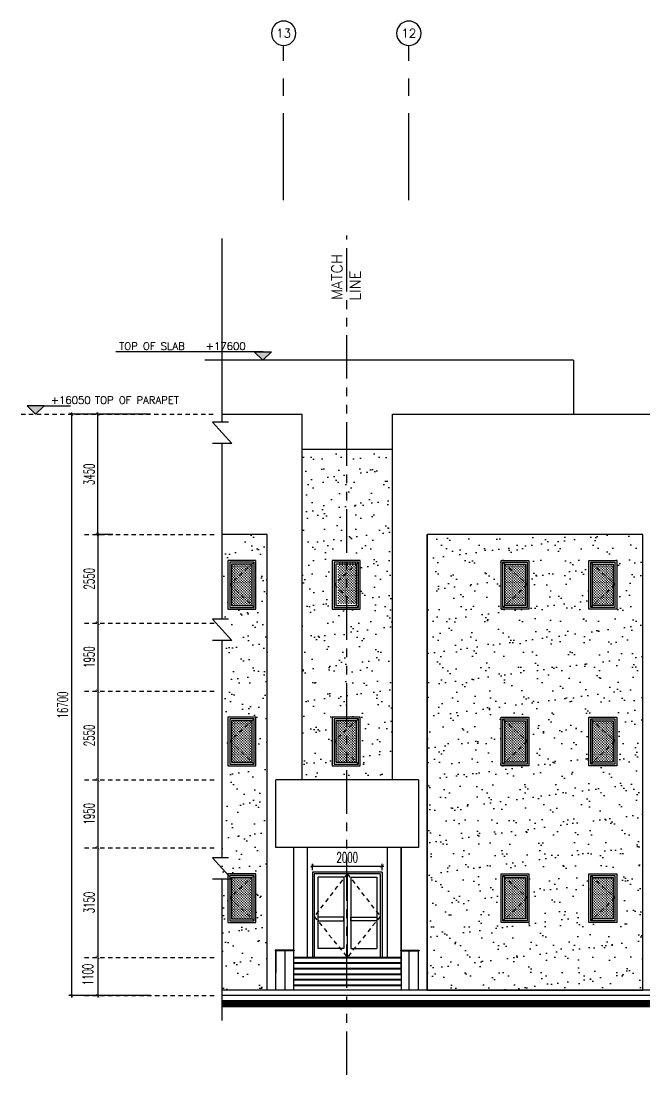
# Model space of a CAD drawing. Extents: x 417569 to 835280, y 43365 to 86819.
# Drawn here: x 417569.44 to 417587.38, y 43368.63 to 43398.9 of the extents above; entities that cross this region are included whole.
import ezdxf
from ezdxf.enums import TextEntityAlignment as Align

# ---------------------------------------------------------------- set-up
doc = ezdxf.new("R2010")
doc.units = 0
doc.header["$MEASUREMENT"] = 0
doc.header["$PDMODE"] = 3
doc.header["$PDSIZE"] = 0.1
for name, pattern in [('CENTERX2', [4, 2.5, -0.5, 0.5, -0.5]), ('HIDDEN2', [0.1875, 0.125, -0.0625]), ('PHANTOM', [2.5, 1.25, -0.25, 0.25, -0.25, 0.25, -0.25])]:
    doc.linetypes.add(name, pattern=pattern)
doc.layers.get('0').update_dxf_attribs({"linetype": 'CONTINUOUS'})
doc.layers.get('DEFPOINTS').update_dxf_attribs({"linetype": 'CONTINUOUS'})
for name, color, linetype in [('AX', 6, 'CONTINUOUS'), ('AX-CR', 2, 'CONTINUOUS'), ('AX-TXT', 2, 'CONTINUOUS'), ('AXES', 11, 'CENTERX2'), ('AXES3', 1, 'PHANTOM'), ('BORDER', 4, 'CONTINUOUS'), ('DIM-OUT', 4, 'CONTINUOUS'), ('DOOR', 7, 'CONTINUOUS'), ('EL', 2, 'CONTINUOUS'), ('EL-LEVS', 4, 'CONTINUOUS'), ('EL-LEVT', 4, 'CONTINUOUS'), ('HAT', 11, 'CONTINUOUS'), ('Hatch', 4, 'CONTINUOUS'), ('STR', 5, 'CONTINUOUS'), ('WALL', 2, 'CONTINUOUS'), ('WIN', 4, 'CONTINUOUS')]:
    doc.layers.add(name, color=color, linetype=linetype)
doc.styles.add('ROMANS', font='ROMANS.shx', dxfattribs={"width": 0.6})
doc.styles.add('S', font='ROMANS.SHX')
doc.dimstyles.new('STANDARD in', dxfattribs={"dimtxt": 0.3, "dimasz": 0.1, "dimexe": 0.07, "dimexo": 0.05, "dimgap": 0.1, "dimtad": 1, "dimdec": 0, "dimlfac": 1000, "dimzin": 0, "dimdsep": 46, "dimtxsty": 'ROMANS', "dimblk": 'ARCHTICK', "dimcen": 0.05, "dimdle": 0.05, "dimclrd": 4, "dimclre": 4, "dimclrt": 2, "dimadec": 0, "dimazin": 0, "dimtfac": 1, "dimtdec": 0, "dimtmove": 2, "dimatfit": 3, "dimldrblk": 'ARCHTICK', "dimfxl": 0, "dimtolj": 1, "dimtzin": 0, "dimarcsym": 0})
pattern_1 = [(37.5, (0, 0), (-0.02204767534, 0.67438831915), [0, -0.532, 0, -0.595, 0, -0.56875]), (7.5, (0, 0), (0.6194218468, 0.9877511228), [0, -0.287, 0, -0.4795, 0, -0.18375]), (327.5, (-0.4305, 0), (1.0899496516, 0.0019806687), [0, -0.175, 0, -0.63, 0, -0.8225]), (317.5, (-0.4305, 0), (1.0521443116, 0.3071864477), [0, -0.0875, 0, -0.413, 0, -0.4725])]

# ---------------------------------------------------------------- blocks, each defined once
blk = doc.blocks.new('AXU')
at = {"layer": 'AX-CR'}
blk.add_circle((0, 350), 350, dxfattribs=at)
at = {"layer": 'AX-TXT', "style": 'ROMANS'}
blk.add_attdef('AX', text='', height=250, dxfattribs=at).set_placement((0, 350), align=Align.MIDDLE)
blk = doc.blocks.new('_ARCHTICK')
at = {"color": 0, "linetype": 'ByBlock', "const_width": 0.15}
blk.add_lwpolyline([(-0.5, -0.5), (0.5, 0.5)], dxfattribs=at)
blk = doc.blocks.new('*D67')
at = {"layer": 'DEFPOINTS', "color": 0}
for p in [(417579.824, 43374.625), (417577.824, 43374.455), (417579.824, 43374.455)]:
    blk.add_point(p, dxfattribs=at)
at = {"layer": 'Hatch', "color": 4, "lineweight": -2}
for p, q in [((417577.774, 43374.625), (417579.874, 43374.625)), ((417577.824, 43374.505), (417577.824, 43374.695)), ((417579.824, 43374.505), (417579.824, 43374.695))]:
    blk.add_line(p, q, dxfattribs=at)
at = {"layer": 'Hatch', "color": 4, "lineweight": -2, "xscale": 0.1, "yscale": 0.1, "zscale": 0.1, "rotation": 180}
blk.add_blockref('_ARCHTICK', (417577.824, 43374.625), dxfattribs=at)
at = {"layer": 'Hatch', "color": 4, "lineweight": -2, "xscale": 0.1, "yscale": 0.1, "zscale": 0.1}
blk.add_blockref('_ARCHTICK', (417579.824, 43374.625), dxfattribs=at)
at = {"layer": 'Hatch', "color": 2, "insert": (417578.824, 43374.875), "char_height": 0.3, "attachment_point": 5, "style": 'ROMANS'}
blk.add_mtext('\\A1;2000', dxfattribs=at)
blk = doc.blocks.new('*D78')
at = {"layer": 'DEFPOINTS', "color": 0}
for p in [(417571.652, 43387.605), (417572.13, 43387.605), (417572.13, 43384.155)]:
    blk.add_point(p, dxfattribs=at)
at = {"layer": 'WIN', "color": 4, "lineweight": -2}
for p, q in [((417572.08, 43387.605), (417571.582, 43387.605)), ((417571.652, 43384.105), (417571.652, 43387.655)), ((417572.08, 43384.155), (417571.582, 43384.155))]:
    blk.add_line(p, q, dxfattribs=at)
at = {"layer": 'WIN', "color": 4, "lineweight": -2, "xscale": 0.1, "yscale": 0.1, "zscale": 0.1}
for p, rotation in [((417571.652, 43387.605), 90), ((417571.652, 43384.155), 270)]:
    blk.add_blockref('_ARCHTICK', p, dxfattribs=dict(at, rotation=rotation))
at = {"layer": 'WIN', "color": 2, "insert": (417571.402, 43385.88), "char_height": 0.3, "attachment_point": 5, "rotation": 90, "style": 'ROMANS'}
blk.add_mtext('\\A1;3450', dxfattribs=at)
blk = doc.blocks.new('*D79')
at = {"layer": 'DEFPOINTS', "color": 0}
for p in [(417571.652, 43384.155), (417571.652, 43381.605), (417571.652, 43381.605)]:
    blk.add_point(p, dxfattribs=at)
at = {"layer": 'DIM-OUT', "color": 4, "lineweight": -2}
for p, q in [((417571.652, 43384.205), (417571.652, 43381.555)), ((417571.602, 43384.155), (417571.582, 43384.155)), ((417571.602, 43381.605), (417571.582, 43381.605))]:
    blk.add_line(p, q, dxfattribs=at)
at = {"layer": 'DIM-OUT', "color": 4, "lineweight": -2, "xscale": 0.1, "yscale": 0.1, "zscale": 0.1}
for p, rotation in [((417571.652, 43384.155), 90), ((417571.652, 43381.605), 270)]:
    blk.add_blockref('_ARCHTICK', p, dxfattribs=dict(at, rotation=rotation))
at = {"layer": 'DIM-OUT', "color": 2, "insert": (417571.402, 43382.88), "char_height": 0.3, "attachment_point": 5, "rotation": 90, "style": 'ROMANS'}
blk.add_mtext('\\A1;2550', dxfattribs=at)
blk = doc.blocks.new('*D80')
at = {"layer": 'DEFPOINTS', "color": 0}
for p in [(417571.652, 43381.605), (417571.652, 43379.655), (417571.652, 43379.655)]:
    blk.add_point(p, dxfattribs=at)
at = {"layer": 'DIM-OUT', "color": 4, "lineweight": -2}
for p, q in [((417571.602, 43381.605), (417571.582, 43381.605)), ((417571.652, 43381.655), (417571.652, 43379.605)), ((417571.602, 43379.655), (417571.582, 43379.655))]:
    blk.add_line(p, q, dxfattribs=at)
at = {"layer": 'DIM-OUT', "color": 4, "lineweight": -2, "xscale": 0.1, "yscale": 0.1, "zscale": 0.1}
for p, rotation in [((417571.652, 43381.605), 90), ((417571.652, 43379.655), 270)]:
    blk.add_blockref('_ARCHTICK', p, dxfattribs=dict(at, rotation=rotation))
at = {"layer": 'DIM-OUT', "color": 2, "insert": (417571.402, 43380.63), "char_height": 0.3, "attachment_point": 5, "rotation": 90, "style": 'ROMANS'}
blk.add_mtext('\\A1;1950', dxfattribs=at)
blk = doc.blocks.new('*D81')
at = {"layer": 'DEFPOINTS', "color": 0}
for p in [(417571.652, 43379.655), (417571.652, 43377.105), (417571.652, 43377.105)]:
    blk.add_point(p, dxfattribs=at)
at = {"layer": 'DIM-OUT', "color": 4, "lineweight": -2}
for p, q in [((417571.602, 43379.655), (417571.582, 43379.655)), ((417571.652, 43379.705), (417571.652, 43377.055)), ((417571.602, 43377.105), (417571.582, 43377.105))]:
    blk.add_line(p, q, dxfattribs=at)
at = {"layer": 'DIM-OUT', "color": 4, "lineweight": -2, "xscale": 0.1, "yscale": 0.1, "zscale": 0.1}
for p, rotation in [((417571.652, 43379.655), 90), ((417571.652, 43377.105), 270)]:
    blk.add_blockref('_ARCHTICK', p, dxfattribs=dict(at, rotation=rotation))
at = {"layer": 'DIM-OUT', "color": 2, "insert": (417571.402, 43378.38), "char_height": 0.3, "attachment_point": 5, "rotation": 90, "style": 'ROMANS'}
blk.add_mtext('\\A1;2550', dxfattribs=at)
blk = doc.blocks.new('*D82')
at = {"layer": 'DEFPOINTS', "color": 0}
for p in [(417571.652, 43377.105), (417571.652, 43375.155), (417571.652, 43375.155)]:
    blk.add_point(p, dxfattribs=at)
at = {"layer": 'DIM-OUT', "color": 4, "lineweight": -2}
for p, q in [((417571.602, 43377.105), (417571.582, 43377.105)), ((417571.652, 43377.155), (417571.652, 43375.105)), ((417571.602, 43375.155), (417571.582, 43375.155))]:
    blk.add_line(p, q, dxfattribs=at)
at = {"layer": 'DIM-OUT', "color": 4, "lineweight": -2, "xscale": 0.1, "yscale": 0.1, "zscale": 0.1}
for p, rotation in [((417571.652, 43377.105), 90), ((417571.652, 43375.155), 270)]:
    blk.add_blockref('_ARCHTICK', p, dxfattribs=dict(at, rotation=rotation))
at = {"layer": 'DIM-OUT', "color": 2, "insert": (417571.402, 43376.13), "char_height": 0.3, "attachment_point": 5, "rotation": 90, "style": 'ROMANS'}
blk.add_mtext('\\A1;1950', dxfattribs=at)
blk = doc.blocks.new('*D83')
at = {"layer": 'DEFPOINTS', "color": 0}
for p in [(417571.652, 43375.155), (417571.652, 43372.005), (417571.652, 43372.005)]:
    blk.add_point(p, dxfattribs=at)
at = {"layer": 'DIM-OUT', "color": 4, "lineweight": -2}
for p, q in [((417571.602, 43375.155), (417571.582, 43375.155)), ((417571.652, 43375.205), (417571.652, 43371.955)), ((417571.602, 43372.005), (417571.582, 43372.005))]:
    blk.add_line(p, q, dxfattribs=at)
at = {"layer": 'DIM-OUT', "color": 4, "lineweight": -2, "xscale": 0.1, "yscale": 0.1, "zscale": 0.1}
for p, rotation in [((417571.652, 43375.155), 90), ((417571.652, 43372.005), 270)]:
    blk.add_blockref('_ARCHTICK', p, dxfattribs=dict(at, rotation=rotation))
at = {"layer": 'DIM-OUT', "color": 2, "insert": (417571.402, 43373.58), "char_height": 0.3, "attachment_point": 5, "rotation": 90, "style": 'ROMANS'}
blk.add_mtext('\\A1;3150', dxfattribs=at)
blk = doc.blocks.new('*D84')
at = {"layer": 'DEFPOINTS', "color": 0}
for p in [(417571.652, 43372.005), (417571.652, 43370.905), (417571.652, 43370.905)]:
    blk.add_point(p, dxfattribs=at)
at = {"layer": 'DIM-OUT', "color": 4, "lineweight": -2}
for p, q in [((417571.652, 43372.055), (417571.652, 43370.855)), ((417571.602, 43372.005), (417571.582, 43372.005)), ((417571.602, 43370.905), (417571.582, 43370.905))]:
    blk.add_line(p, q, dxfattribs=at)
at = {"layer": 'DIM-OUT', "color": 4, "lineweight": -2, "xscale": 0.1, "yscale": 0.1, "zscale": 0.1}
for p, rotation in [((417571.652, 43372.005), 90), ((417571.652, 43370.905), 270)]:
    blk.add_blockref('_ARCHTICK', p, dxfattribs=dict(at, rotation=rotation))
at = {"layer": 'DIM-OUT', "color": 2, "insert": (417571.363, 43371.511), "char_height": 0.3, "attachment_point": 5, "rotation": 90, "style": 'ROMANS'}
blk.add_mtext('\\A1;1100', dxfattribs=at)
blk = doc.blocks.new('*D85')
at = {"layer": 'DEFPOINTS', "color": 0}
for p in [(417573.22, 43387.605), (417570.891, 43370.905), (417573.22, 43370.905)]:
    blk.add_point(p, dxfattribs=at)
at = {"layer": 'EL', "color": 4, "lineweight": -2}
for p, q in [((417573.17, 43387.605), (417570.821, 43387.605)), ((417570.891, 43387.655), (417570.891, 43370.855)), ((417573.17, 43370.905), (417570.821, 43370.905))]:
    blk.add_line(p, q, dxfattribs=at)
at = {"layer": 'EL', "color": 4, "lineweight": -2, "xscale": 0.1, "yscale": 0.1, "zscale": 0.1}
for p, rotation in [((417570.891, 43387.605), 90), ((417570.891, 43370.905), 270)]:
    blk.add_blockref('_ARCHTICK', p, dxfattribs=dict(at, rotation=rotation))
at = {"layer": 'EL', "color": 2, "insert": (417570.641, 43379.255), "char_height": 0.3, "attachment_point": 5, "rotation": 90, "style": 'ROMANS'}
blk.add_mtext('\\A1;16700', dxfattribs=at)
blk = doc.blocks.new('EL-LEV1')
at = {"layer": 'EL-LEVS'}
blk.add_lwpolyline([(0, 0), (300, 300), (-300, 300)], close=True, dxfattribs=at)
blk.add_solid([(-300, 300), (300, 300), (0, 0)], dxfattribs=at)
at = {"layer": 'EL-LEVT', "style": 'S'}
for tag, p in [('+0000', (534, 369)), ('ELEVATION', (2089, 369))]:
    blk.add_attdef(tag, p, '', height=260, dxfattribs=at)

msp = doc.modelspace()

# ---------------------------------------------------------------- hatches: boundary and pattern name
at = {"layer": 'Hatch'}
h = msp.add_hatch(dxfattribs=at)
h.set_pattern_fill('AR-SAND', color=256, scale=0.35, style=0)
h.set_pattern_definition(pattern_1)
h.paths.add_polyline_path([(417577.5235, 43386.6055), (417580.1235, 43386.6055), (417580.1235, 43377.1055), (417577.5235, 43377.1055)])
h.paths.add_polyline_path([(417579.1947, 43383.4055), (417578.3947, 43383.4055), (417578.3947, 43382.0055), (417579.1947, 43382.0055)], flags=16)
h.paths.add_polyline_path([(417579.1947, 43378.9055), (417578.3947, 43378.9055), (417578.3947, 43377.5055), (417579.1947, 43377.5055)], flags=16)
h = msp.add_hatch(dxfattribs=at)
h.set_pattern_fill('AR-SAND', color=256, scale=0.35, style=0)
h.set_pattern_definition(pattern_1)
h.paths.add_polyline_path([(417575.2245, 43384.1555), (417576.5235, 43384.1555), (417576.5235, 43371.0655), (417575.2245, 43371.0655)])
h.paths.add_polyline_path([(417576.1947, 43383.4055), (417575.3947, 43383.4055), (417575.3947, 43382.0055), (417576.1947, 43382.0055)], flags=16)
h.paths.add_polyline_path([(417576.1947, 43378.9055), (417575.3947, 43378.9055), (417575.3947, 43377.5055), (417576.1947, 43377.5055)], flags=16)
h.paths.add_polyline_path([(417576.1947, 43374.4055), (417575.3947, 43374.4055), (417575.3947, 43373.0055), (417576.1947, 43373.0055)], flags=16)
h = msp.add_hatch(dxfattribs=at)
h.set_pattern_fill('AR-SAND', color=256, scale=0.35, style=0)
h.set_pattern_definition(pattern_1)
h.paths.add_polyline_path([(417581.1235, 43371.0655), (417587.3235, 43371.0655), (417587.3235, 43384.1555), (417581.1235, 43384.1555)])
h.paths.add_polyline_path([(417585.7735, 43383.4055), (417586.5735, 43383.4055), (417586.5735, 43382.0055), (417585.7735, 43382.0055)], flags=16)
h.paths.add_polyline_path([(417583.2485, 43383.4055), (417584.0485, 43383.4055), (417584.0485, 43382.0055), (417583.2485, 43382.0055)], flags=16)
h.paths.add_polyline_path([(417583.2485, 43378.9055), (417584.0485, 43378.9055), (417584.0485, 43377.5055), (417583.2485, 43377.5055)], flags=16)
h.paths.add_polyline_path([(417585.7735, 43378.9055), (417586.5735, 43378.9055), (417586.5735, 43377.5055), (417585.7735, 43377.5055)], flags=16)
h.paths.add_polyline_path([(417585.7735, 43374.4055), (417586.5735, 43374.4055), (417586.5735, 43373.0055), (417585.7735, 43373.0055)], flags=16)
h.paths.add_polyline_path([(417583.2485, 43374.4055), (417584.0485, 43374.4055), (417584.0485, 43373.0055), (417583.2485, 43373.0055)], flags=16)
h = msp.add_hatch(dxfattribs=at)
h.set_pattern_fill('CROSS', color=11, scale=0.15, style=0)
h.set_pattern_definition([(0, (-158.663746, -0.94427), (0.0375, 0.0375), [0.01875, -0.05625]), (90, (-158.65437, -0.953644), (-0.0375, 0.0375), [0.01875, -0.05625])])
h.paths.add_polyline_path([(417575.515, 43383.3033), (417576.1107, 43383.3033), (417576.1107, 43382.1077), (417575.515, 43382.1077)])
h = msp.add_hatch(dxfattribs=at)
h.set_pattern_fill('CROSS', color=11, scale=0.15, style=0)
h.set_pattern_definition([(0, (-155.612655, -0.89318), (0.0375, 0.0375), [0.01875, -0.05625]), (90, (-155.60328, -0.902554), (-0.0375, 0.0375), [0.01875, -0.05625])])
h.paths.add_polyline_path([(417578.5661, 43383.3544), (417579.1618, 43383.3544), (417579.1618, 43382.1588), (417578.5661, 43382.1588)])
h = msp.add_hatch(dxfattribs=at)
h.set_pattern_fill('CROSS', color=11, scale=0.15, style=0)
h.set_pattern_definition([(0, (-150.8099, -0.94427), (0.0375, 0.0375), [0.01875, -0.05625]), (90, (-150.800523, -0.953644), (-0.0375, 0.0375), [0.01875, -0.05625])])
h.paths.add_polyline_path([(417583.3689, 43383.3033), (417583.9645, 43383.3033), (417583.9645, 43382.1077), (417583.3689, 43382.1077)])
h = msp.add_hatch(dxfattribs=at)
h.set_pattern_fill('CROSS', color=11, scale=0.15, style=0)
h.set_pattern_definition([(0, (-148.2849, -0.94427), (0.0375, 0.0375), [0.01875, -0.05625]), (90, (-148.275523, -0.953644), (-0.0375, 0.0375), [0.01875, -0.05625])])
h.paths.add_polyline_path([(417585.8939, 43383.3033), (417586.4895, 43383.3033), (417586.4895, 43382.1077), (417585.8939, 43382.1077)])
h = msp.add_hatch(dxfattribs=at)
h.set_pattern_fill('CROSS', color=11, scale=0.15, style=0)
h.set_pattern_definition([(0, (-158.663746, -5.44427), (0.0375, 0.0375), [0.01875, -0.05625]), (90, (-158.65437, -5.453644), (-0.0375, 0.0375), [0.01875, -0.05625])])
h.paths.add_polyline_path([(417575.515, 43378.8033), (417576.1107, 43378.8033), (417576.1107, 43377.6077), (417575.515, 43377.6077)])
h = msp.add_hatch(dxfattribs=at)
h.set_pattern_fill('CROSS', color=11, scale=0.15, style=0)
h.set_pattern_definition([(0, (-155.663746, -5.44427), (0.0375, 0.0375), [0.01875, -0.05625]), (90, (-155.65437, -5.453644), (-0.0375, 0.0375), [0.01875, -0.05625])])
h.paths.add_polyline_path([(417578.515, 43378.8033), (417579.1107, 43378.8033), (417579.1107, 43377.6077), (417578.515, 43377.6077)])
h = msp.add_hatch(dxfattribs=at)
h.set_pattern_fill('CROSS', color=11, scale=0.15, style=0)
h.set_pattern_definition([(0, (-150.8099, -5.44427), (0.0375, 0.0375), [0.01875, -0.05625]), (90, (-150.800523, -5.453644), (-0.0375, 0.0375), [0.01875, -0.05625])])
h.paths.add_polyline_path([(417583.3689, 43378.8033), (417583.9645, 43378.8033), (417583.9645, 43377.6077), (417583.3689, 43377.6077)])
h = msp.add_hatch(dxfattribs=at)
h.set_pattern_fill('CROSS', color=11, scale=0.15, style=0)
h.set_pattern_definition([(0, (-148.2849, -5.44427), (0.0375, 0.0375), [0.01875, -0.05625]), (90, (-148.275523, -5.453644), (-0.0375, 0.0375), [0.01875, -0.05625])])
h.paths.add_polyline_path([(417585.8939, 43378.8033), (417586.4895, 43378.8033), (417586.4895, 43377.6077), (417585.8939, 43377.6077)])
h = msp.add_hatch(dxfattribs=at)
h.set_pattern_fill('CROSS', color=11, scale=0.15, style=0)
h.set_pattern_definition([(0, (-158.663746, -9.94427), (0.0375, 0.0375), [0.01875, -0.05625]), (90, (-158.65437, -9.953644), (-0.0375, 0.0375), [0.01875, -0.05625])])
h.paths.add_polyline_path([(417575.515, 43374.3033), (417576.1107, 43374.3033), (417576.1107, 43373.1077), (417575.515, 43373.1077)])
h = msp.add_hatch(dxfattribs=at)
h.set_pattern_fill('CROSS', color=11, scale=0.15, style=0)
h.set_pattern_definition([(0, (-150.8099, -9.94427), (0.0375, 0.0375), [0.01875, -0.05625]), (90, (-150.800523, -9.953644), (-0.0375, 0.0375), [0.01875, -0.05625])])
h.paths.add_polyline_path([(417583.3689, 43374.3033), (417583.9645, 43374.3033), (417583.9645, 43373.1077), (417583.3689, 43373.1077)])
h = msp.add_hatch(dxfattribs=at)
h.set_pattern_fill('CROSS', color=11, scale=0.15, style=0)
h.set_pattern_definition([(0, (-148.2849, -9.94427), (0.0375, 0.0375), [0.01875, -0.05625]), (90, (-148.275523, -9.953644), (-0.0375, 0.0375), [0.01875, -0.05625])])
h.paths.add_polyline_path([(417585.8939, 43374.3033), (417586.4895, 43374.3033), (417586.4895, 43373.1077), (417585.8939, 43373.1077)])

# ---------------------------------------------------------------- linework, layer by layer
at = {"layer": 'AXES'}
for p, q in [((417576.9947, 43393.7535), (417576.9947, 43398.1991)), ((417580.5947, 43393.7535), (417580.5947, 43398.1991))]:
    msp.add_line(p, q, dxfattribs=at)
at = {"layer": 'AXES3'}
msp.add_line((417578.8091, 43368.6279), (417578.8091, 43392.7377), dxfattribs=at)
at = {"layer": 'DOOR'}
for p, q in [((417577.8235, 43374.4555), (417577.8235, 43372.0055)), ((417579.8235, 43374.4555), (417577.8235, 43374.4555)), ((417577.8735, 43374.4055), (417577.8735, 43372.0055)), ((417579.7735, 43374.4055), (417577.8735, 43374.4055)), ((417577.9735, 43374.3055), (417577.9735, 43372.2555)), ((417578.7235, 43374.3055), (417577.9735, 43374.3055)), ((417578.7235, 43374.3055), (417578.7235, 43372.2555)), ((417578.8235, 43374.4055), (417578.8235, 43372.0055)), ((417578.9235, 43374.3055), (417578.9235, 43372.2555)), ((417578.9235, 43374.3055), (417579.6735, 43374.3055)), ((417579.6735, 43374.3055), (417579.6735, 43372.2555)), ((417579.7735, 43374.4055), (417579.7735, 43372.0055)), ((417579.8235, 43374.4555), (417579.8235, 43372.0055)), ((417578.7235, 43372.2555), (417577.9735, 43372.2555)), ((417578.9235, 43372.2555), (417579.6735, 43372.2555))]:
    msp.add_line(p, q, dxfattribs=at)
at = {"layer": 'DOOR', "linetype": 'HIDDEN2'}
for p, q in [((417578.8235, 43374.4055), (417577.8735, 43373.1805)), ((417578.8235, 43374.4055), (417579.7735, 43373.1805)), ((417577.8735, 43373.1805), (417578.8235, 43372.0055)), ((417579.7735, 43373.1805), (417578.8235, 43372.0055))]:
    msp.add_line(p, q, dxfattribs=at)
at = {"layer": 'DOOR', "color": 4}
for points in [[(417577.9735, 43373.0555), (417578.7235, 43373.0555), (417578.7235, 43373.1555), (417577.9735, 43373.1555)], [(417579.6735, 43373.0555), (417578.9235, 43373.0555), (417578.9235, 43373.1555), (417579.6735, 43373.1555)]]:
    msp.add_lwpolyline(points, close=True, dxfattribs=at)
at = {"layer": 'EL', "color": 6}
for p, q in [((417575.2245, 43387.6055), (417577.5235, 43387.6055)), ((417577.5235, 43377.1055), (417577.5235, 43387.6055)), ((417580.1235, 43377.1055), (417580.1235, 43387.6055)), ((417580.1235, 43387.6055), (417595.0235, 43387.6055)), ((417576.5235, 43384.1555), (417575.2245, 43384.1555)), ((417576.5235, 43371.0655), (417576.5235, 43384.1555)), ((417587.3235, 43384.1555), (417581.1235, 43384.1555)), ((417581.1235, 43371.0655), (417581.1235, 43384.1555)), ((417587.3235, 43371.0655), (417587.3235, 43384.1555)), ((417577.2735, 43375.1555), (417577.2735, 43372.2153)), ((417580.3735, 43375.1555), (417580.3735, 43372.2153)), ((417580.3735, 43372.2153), (417580.3735, 43375.1555)), ((417580.3735, 43371.5555), (417580.3735, 43372.1953)), ((417580.8735, 43371.5555), (417580.8735, 43372.1953))]:
    msp.add_line(p, q, dxfattribs=at)
at = {"layer": 'EL', "color": 1}
for p, q in [((417576.7735, 43375.1653), (417576.7735, 43377.1055)), ((417580.8735, 43377.1055), (417576.7735, 43377.1055)), ((417580.8735, 43377.1055), (417580.8735, 43375.1653)), ((417580.8735, 43375.1653), (417576.7735, 43375.1653))]:
    msp.add_line(p, q, dxfattribs=at)
at = {"layer": 'EL', "color": 2}
for p, q in [((417577.6735, 43375.1555), (417577.6735, 43372.0055)), ((417579.9735, 43375.1555), (417579.9735, 43372.0055)), ((417576.7535, 43372.2153), (417576.7535, 43372.1953)), ((417577.2935, 43372.2153), (417576.7535, 43372.2153)), ((417577.2935, 43372.1953), (417576.7535, 43372.1953)), ((417576.7735, 43372.1953), (417576.7735, 43371.5653)), ((417576.7735, 43371.0655), (417576.7735, 43372.1953)), ((417577.2735, 43372.1953), (417577.2735, 43371.5653)), ((417577.2735, 43372.1953), (417577.2735, 43371.0655)), ((417577.2935, 43372.2153), (417577.2935, 43372.1953)), ((417580.3535, 43372.2153), (417580.3535, 43372.1953)), ((417580.3535, 43372.2153), (417580.8935, 43372.2153)), ((417580.3535, 43372.1953), (417580.8935, 43372.1953)), ((417580.3735, 43372.1953), (417580.3735, 43371.0655)), ((417580.8735, 43371.0655), (417580.8735, 43372.1953)), ((417580.8935, 43372.2153), (417580.8935, 43372.1953))]:
    msp.add_line(p, q, dxfattribs=at)
at = {"layer": 'EL-LEVS'}
for p, q in [((417576.4079, 43389.4007), (417572.172, 43389.4007)), ((417570.1077, 43387.8507), (417570.8648, 43387.8507))]:
    msp.add_line(p, q, dxfattribs=at)
at = {"layer": 'EL-LEVS', "color": 11, "linetype": 'HIDDEN2'}
for p, q in [((417569.4439, 43387.6055), (417575.045, 43387.6055)), ((417571.2702, 43384.1555), (417575.045, 43384.1555)), ((417571.2702, 43381.6055), (417575.045, 43381.6055)), ((417571.2702, 43379.6555), (417575.045, 43379.6555)), ((417571.2702, 43377.1055), (417575.045, 43377.1055)), ((417571.2702, 43375.1555), (417575.045, 43375.1555)), ((417571.2702, 43372.0055), (417575.045, 43372.0055)), ((417571.2702, 43370.9055), (417575.045, 43370.9055))]:
    msp.add_line(p, q, dxfattribs=at)
at = {"layer": 'HAT', "color": 11}
for p, q in [((417575.4129, 43387.3761), (417574.9483, 43387.3761)), ((417574.9483, 43387.3761), (417575.5006, 43386.7617)), ((417575.5006, 43386.7617), (417574.9483, 43386.7617)), ((417575.2245, 43381.7202), (417575.2245, 43386.7617)), ((417575.4129, 43381.7202), (417574.9483, 43381.7202)), ((417574.9483, 43381.7202), (417575.5006, 43381.1058)), ((417575.5006, 43381.1058), (417574.9483, 43381.1058)), ((417575.2245, 43374.8609), (417575.2245, 43381.1058)), ((417575.4129, 43374.8609), (417574.9483, 43374.8609)), ((417574.9483, 43374.8609), (417575.5006, 43374.2464)), ((417575.5006, 43374.2464), (417574.9483, 43374.2464)), ((417575.2245, 43370.1953), (417575.2245, 43374.2464))]:
    msp.add_line(p, q, dxfattribs=at)
msp.add_lwpolyline([(417575.2245, 43387.3761), (417575.2245, 43392.6569)], dxfattribs=at)
at = {"layer": 'Hatch'}
msp.add_lwpolyline([(417581.1235, 43371.0655), (417587.3235, 43371.0655), (417587.3235, 43384.1555), (417581.1235, 43384.1555)], close=True, dxfattribs=at)
at = {"layer": 'STR'}
for p, q in [((417580.3735, 43372.0055), (417577.2735, 43372.0055)), ((417580.3735, 43371.9855), (417577.2735, 43371.9855)), ((417580.3735, 43371.8455), (417577.2735, 43371.8455)), ((417580.3735, 43371.8255), (417577.2735, 43371.8255)), ((417580.3735, 43371.6855), (417577.2735, 43371.6855)), ((417580.3735, 43371.6655), (417577.2735, 43371.6655)), ((417580.3735, 43371.5255), (417577.2735, 43371.5255)), ((417580.3735, 43371.5055), (417577.2735, 43371.5055)), ((417580.3735, 43371.3655), (417577.2735, 43371.3655)), ((417580.3735, 43371.3455), (417577.2735, 43371.3455)), ((417580.3735, 43371.2055), (417577.2735, 43371.2055)), ((417580.3735, 43371.1855), (417577.2735, 43371.1855))]:
    msp.add_line(p, q, dxfattribs=at)
at = {"layer": 'WALL'}
msp.add_line((417577.5235, 43386.6055), (417580.1235, 43386.6055), dxfattribs=at)
at = {"layer": 'WALL', "color": 4}
for p, q in [((417577.0249, 43372.1953), (417577.0249, 43371.0655)), ((417580.5933, 43372.1953), (417580.5933, 43371.0655)), ((417575.2245, 43370.9155), (417652.5843, 43370.9155))]:
    msp.add_line(p, q, dxfattribs=at)
at = {"layer": 'WALL', "const_width": 0.2044}
msp.add_lwpolyline([(417575.2245, 43370.6741), (417652.5843, 43370.6741)], dxfattribs=at)
at = {"layer": 'WIN'}
for p, q in [((417585.3334, 43389.1555), (417574.7244, 43389.1555)), ((417585.3334, 43389.1555), (417585.3334, 43387.6055)), ((417587.6085, 43371.0655), (417575.2245, 43371.0655))]:
    msp.add_line(p, q, dxfattribs=at)
at = {"layer": 'WIN', "linetype": 'HIDDEN2'}
for p, q in [((417576.1436, 43383.3544), (417575.4458, 43382.7208)), ((417579.1436, 43383.3544), (417578.4458, 43382.7208)), ((417583.2996, 43383.3544), (417583.9974, 43382.7208)), ((417585.8246, 43383.3544), (417586.5224, 43382.7208)), ((417575.4458, 43382.7208), (417576.1436, 43382.0566)), ((417578.4458, 43382.7208), (417579.1436, 43382.0566)), ((417583.9974, 43382.7208), (417583.2996, 43382.0566)), ((417586.5224, 43382.7208), (417585.8246, 43382.0566)), ((417576.1436, 43378.8544), (417575.4458, 43378.2208)), ((417579.1436, 43378.8544), (417578.4458, 43378.2208)), ((417583.2996, 43378.8544), (417583.9974, 43378.2208)), ((417585.8246, 43378.8544), (417586.5224, 43378.2208)), ((417575.4458, 43378.2208), (417576.1436, 43377.5566)), ((417578.4458, 43378.2208), (417579.1436, 43377.5566)), ((417583.9974, 43378.2208), (417583.2996, 43377.5566)), ((417586.5224, 43378.2208), (417585.8246, 43377.5566)), ((417576.1436, 43374.3544), (417575.4458, 43373.7208)), ((417583.2996, 43374.3544), (417583.9974, 43373.7208)), ((417585.8246, 43374.3544), (417586.5224, 43373.7208)), ((417575.4458, 43373.7208), (417576.1436, 43373.0566)), ((417583.9974, 43373.7208), (417583.2996, 43373.0566)), ((417586.5224, 43373.7208), (417585.8246, 43373.0566))]:
    msp.add_line(p, q, dxfattribs=at)
at = {"layer": 'WIN', "color": 4}
for points in [[(417576.1947, 43383.4055), (417575.3947, 43383.4055), (417575.3947, 43382.0055), (417576.1947, 43382.0055)], [(417579.1947, 43383.4055), (417578.3947, 43383.4055), (417578.3947, 43382.0055), (417579.1947, 43382.0055)], [(417583.2485, 43383.4055), (417584.0485, 43383.4055), (417584.0485, 43382.0055), (417583.2485, 43382.0055)], [(417585.7735, 43383.4055), (417586.5735, 43383.4055), (417586.5735, 43382.0055), (417585.7735, 43382.0055)], [(417576.1947, 43378.9055), (417575.3947, 43378.9055), (417575.3947, 43377.5055), (417576.1947, 43377.5055)], [(417579.1947, 43378.9055), (417578.3947, 43378.9055), (417578.3947, 43377.5055), (417579.1947, 43377.5055)], [(417583.2485, 43378.9055), (417584.0485, 43378.9055), (417584.0485, 43377.5055), (417583.2485, 43377.5055)], [(417585.7735, 43378.9055), (417586.5735, 43378.9055), (417586.5735, 43377.5055), (417585.7735, 43377.5055)], [(417576.1947, 43374.4055), (417575.3947, 43374.4055), (417575.3947, 43373.0055), (417576.1947, 43373.0055)], [(417583.2485, 43374.4055), (417584.0485, 43374.4055), (417584.0485, 43373.0055), (417583.2485, 43373.0055)], [(417585.7735, 43374.4055), (417586.5735, 43374.4055), (417586.5735, 43373.0055), (417585.7735, 43373.0055)]]:
    msp.add_lwpolyline(points, close=True, dxfattribs=at)
at = {"layer": 'WIN'}
for points in [[(417576.1436, 43383.3544), (417575.4458, 43383.3544), (417575.4458, 43382.0566), (417576.1436, 43382.0566)], [(417576.0925, 43383.3033), (417575.4969, 43383.3033), (417575.4969, 43382.1077), (417576.0925, 43382.1077)], [(417579.1436, 43383.3544), (417578.4458, 43383.3544), (417578.4458, 43382.0566), (417579.1436, 43382.0566)], [(417579.0925, 43383.3033), (417578.4969, 43383.3033), (417578.4969, 43382.1077), (417579.0925, 43382.1077)], [(417583.2996, 43383.3544), (417583.9974, 43383.3544), (417583.9974, 43382.0566), (417583.2996, 43382.0566)], [(417583.3507, 43383.3033), (417583.9464, 43383.3033), (417583.9464, 43382.1077), (417583.3507, 43382.1077)], [(417585.8246, 43383.3544), (417586.5224, 43383.3544), (417586.5224, 43382.0566), (417585.8246, 43382.0566)], [(417585.8757, 43383.3033), (417586.4714, 43383.3033), (417586.4714, 43382.1077), (417585.8757, 43382.1077)], [(417576.1436, 43378.8544), (417575.4458, 43378.8544), (417575.4458, 43377.5566), (417576.1436, 43377.5566)], [(417576.0925, 43378.8033), (417575.4969, 43378.8033), (417575.4969, 43377.6077), (417576.0925, 43377.6077)], [(417579.1436, 43378.8544), (417578.4458, 43378.8544), (417578.4458, 43377.5566), (417579.1436, 43377.5566)], [(417579.0925, 43378.8033), (417578.4969, 43378.8033), (417578.4969, 43377.6077), (417579.0925, 43377.6077)], [(417583.2996, 43378.8544), (417583.9974, 43378.8544), (417583.9974, 43377.5566), (417583.2996, 43377.5566)], [(417583.3507, 43378.8033), (417583.9464, 43378.8033), (417583.9464, 43377.6077), (417583.3507, 43377.6077)], [(417585.8246, 43378.8544), (417586.5224, 43378.8544), (417586.5224, 43377.5566), (417585.8246, 43377.5566)], [(417585.8757, 43378.8033), (417586.4714, 43378.8033), (417586.4714, 43377.6077), (417585.8757, 43377.6077)], [(417576.1436, 43374.3544), (417575.4458, 43374.3544), (417575.4458, 43373.0566), (417576.1436, 43373.0566)], [(417576.0925, 43374.3033), (417575.4969, 43374.3033), (417575.4969, 43373.1077), (417576.0925, 43373.1077)], [(417583.2996, 43374.3544), (417583.9974, 43374.3544), (417583.9974, 43373.0566), (417583.2996, 43373.0566)], [(417583.3507, 43374.3033), (417583.9464, 43374.3033), (417583.9464, 43373.1077), (417583.3507, 43373.1077)], [(417585.8246, 43374.3544), (417586.5224, 43374.3544), (417586.5224, 43373.0566), (417585.8246, 43373.0566)], [(417585.8757, 43374.3033), (417586.4714, 43374.3033), (417586.4714, 43373.1077), (417585.8757, 43373.1077)]]:
    msp.add_lwpolyline(points, close=True, dxfattribs=at)

# ---------------------------------------------------------------- block references
at = {"layer": 'AX'}
ref = msp.add_blockref('AXU', (417576.9947, 43398.1991), dxfattribs=dict(at, xscale=-0.001000000047497451, yscale=0.0009999999892897904, zscale=0.001))
ref.add_attrib('AX', '13', dxfattribs={"layer": 'AX-TXT', "height": 0.25, "style": 'ROMANS'}).set_placement((417576.9947, 43398.5491), align=Align.MIDDLE)
ref = msp.add_blockref('AXU', (417576.9947, 43398.1991), dxfattribs=dict(at, xscale=-0.001000000047497451, yscale=0.0009999999892897904, zscale=0.001))
ref.add_attrib('AX', '13', dxfattribs={"layer": 'AX-TXT', "height": 0.25, "style": 'ROMANS'}).set_placement((417576.9947, 43398.5491), align=Align.MIDDLE)
ref = msp.add_blockref('AXU', (417580.5947, 43398.1991), dxfattribs=dict(at, xscale=-0.001000000047497451, yscale=0.0009999999892897904, zscale=0.001))
ref.add_attrib('AX', '12', dxfattribs={"layer": 'AX-TXT', "height": 0.25, "style": 'ROMANS'}).set_placement((417580.5947, 43398.5491), align=Align.MIDDLE)
ref = msp.add_blockref('AXU', (417580.5947, 43398.1991), dxfattribs=dict(at, xscale=-0.001000000047497451, yscale=0.0009999999892897904, zscale=0.001))
ref.add_attrib('AX', '12', dxfattribs={"layer": 'AX-TXT', "height": 0.25, "style": 'ROMANS'}).set_placement((417580.5947, 43398.5491), align=Align.MIDDLE)
at = {"layer": 'AXES'}
ref = msp.add_blockref('AXU', (417576.9947, 43398.1991), dxfattribs=dict(at, xscale=-0.001000000047497451, yscale=0.0009999999892897904, zscale=0.001))
ref.add_attrib('AX', '13', dxfattribs={"layer": 'AX-TXT', "height": 0.25, "style": 'ROMANS'}).set_placement((417576.9947, 43398.5491), align=Align.MIDDLE)
ref = msp.add_blockref('AXU', (417576.9947, 43398.1991), dxfattribs=dict(at, xscale=-0.001000000047497451, yscale=0.0009999999892897904, zscale=0.001))
ref.add_attrib('AX', '13', dxfattribs={"layer": 'AX-TXT', "height": 0.25, "style": 'ROMANS'}).set_placement((417576.9947, 43398.5491), align=Align.MIDDLE)
ref = msp.add_blockref('AXU', (417580.5947, 43398.1991), dxfattribs=dict(at, xscale=-0.001000000047497451, yscale=0.0009999999892897904, zscale=0.001))
ref.add_attrib('AX', '12', dxfattribs={"layer": 'AX-TXT', "height": 0.25, "style": 'ROMANS'}).set_placement((417580.5947, 43398.5491), align=Align.MIDDLE)
ref = msp.add_blockref('AXU', (417580.5947, 43398.1991), dxfattribs=dict(at, xscale=-0.001000000047497451, yscale=0.0009999999892897904, zscale=0.001))
ref.add_attrib('AX', '12', dxfattribs={"layer": 'AX-TXT', "height": 0.25, "style": 'ROMANS'}).set_placement((417580.5947, 43398.5491), align=Align.MIDDLE)
at = {"layer": 'EL-LEVS'}
ref = msp.add_blockref('EL-LEV1', (417576.3956, 43389.1555), dxfattribs=dict(at, xscale=-0.0008174454828660436, yscale=0.0008174454828660436, zscale=0.0008174454828660436))
ref.add_attrib('+0000', '+17600', (417574.7543, 43389.4573), dxfattribs={"layer": 'EL-LEVT', "height": 0.21254, "style": 'S'})
ref.add_attrib('ELEVATION', 'TOP OF SLAB', (417572.2658, 43389.4573), dxfattribs={"layer": 'EL-LEVT', "height": 0.212536, "style": 'S'})
at = {"layer": 'EL-LEVS', "xscale": 0.0008174454828660436, "yscale": 0.0008174454828660436, "zscale": 0.0008174454828660436}
msp.add_blockref('EL-LEV1', (417569.8625, 43387.6055), dxfattribs=at).add_auto_attribs({'+0000': '+16050', 'ELEVATION': 'TOP OF PARAPET'})

# ---------------------------------------------------------------- texts
at = {"layer": 'BORDER', "color": 2, "style": 'ROMANS'}
for s, p in [('MATCH', (417578.6807, 43391.5471)), ('LINE', (417579.2044, 43391.3008))]:
    msp.add_text(s, height=0.30654, rotation=90, dxfattribs=at).set_placement(p, align=Align.CENTER)

# ---------------------------------------------------------------- dimensions: what is measured, and where the dimension line sits
at = {"layer": 'DIM-OUT'}
for base, p1, p2, picture, middle in [((417571.6518, 43381.6055), (417571.6518, 43384.1555), (417571.6518, 43381.6055), '*D79', (417571.4018, 43382.8805)), ((417571.6518, 43379.6555), (417571.6518, 43381.6055), (417571.6518, 43379.6555), '*D80', (417571.4018, 43380.6305)), ((417571.6518, 43377.1055), (417571.6518, 43379.6555), (417571.6518, 43377.1055), '*D81', (417571.4018, 43378.3805)), ((417571.6518, 43375.1555), (417571.6518, 43377.1055), (417571.6518, 43375.1555), '*D82', (417571.4018, 43376.1305)), ((417571.6518, 43372.0055), (417571.6518, 43375.1555), (417571.6518, 43372.0055), '*D83', (417571.4018, 43373.5805))]:
    dim = msp.add_linear_dim(base=base, p1=p1, p2=p2, angle=90, dimstyle='STANDARD in', dxfattribs=at)
    dim.commit()
    dim.dimension.update_dxf_attribs({"geometry": picture, "text_midpoint": middle})
dim = msp.add_linear_dim(base=(417571.6518, 43370.9055), p1=(417571.6518, 43372.0055), p2=(417571.6518, 43370.9055), angle=90, dimstyle='STANDARD in', dxfattribs=at)
dim.commit()
dim.dimension.update_dxf_attribs({"geometry": '*D84', "text_midpoint": (417571.3627, 43371.5112), "dimtype": 160})
at = {"layer": 'EL'}
dim = msp.add_linear_dim(base=(417570.891, 43370.9055), p1=(417573.22, 43387.6055), p2=(417573.22, 43370.9055), angle=90, dimstyle='STANDARD in', dxfattribs=at)
dim.commit()
dim.dimension.update_dxf_attribs({"geometry": '*D85', "text_midpoint": (417570.641, 43379.2555)})
at = {"layer": 'Hatch'}
dim = msp.add_linear_dim(base=(417579.8235, 43374.6251), p1=(417577.8235, 43374.4555), p2=(417579.8235, 43374.4555), dimstyle='STANDARD in', dxfattribs=at)
dim.commit()
dim.dimension.update_dxf_attribs({"geometry": '*D67', "text_midpoint": (417578.8235, 43374.8751)})
at = {"layer": 'WIN'}
dim = msp.add_linear_dim(base=(417571.6518, 43387.6055), p1=(417572.1303, 43384.1555), p2=(417572.1303, 43387.6055), angle=90, dimstyle='STANDARD in', dxfattribs=at)
dim.commit()
dim.dimension.update_dxf_attribs({"geometry": '*D78', "text_midpoint": (417571.4018, 43385.8805)})

doc.saveas('drawing.dxf')
